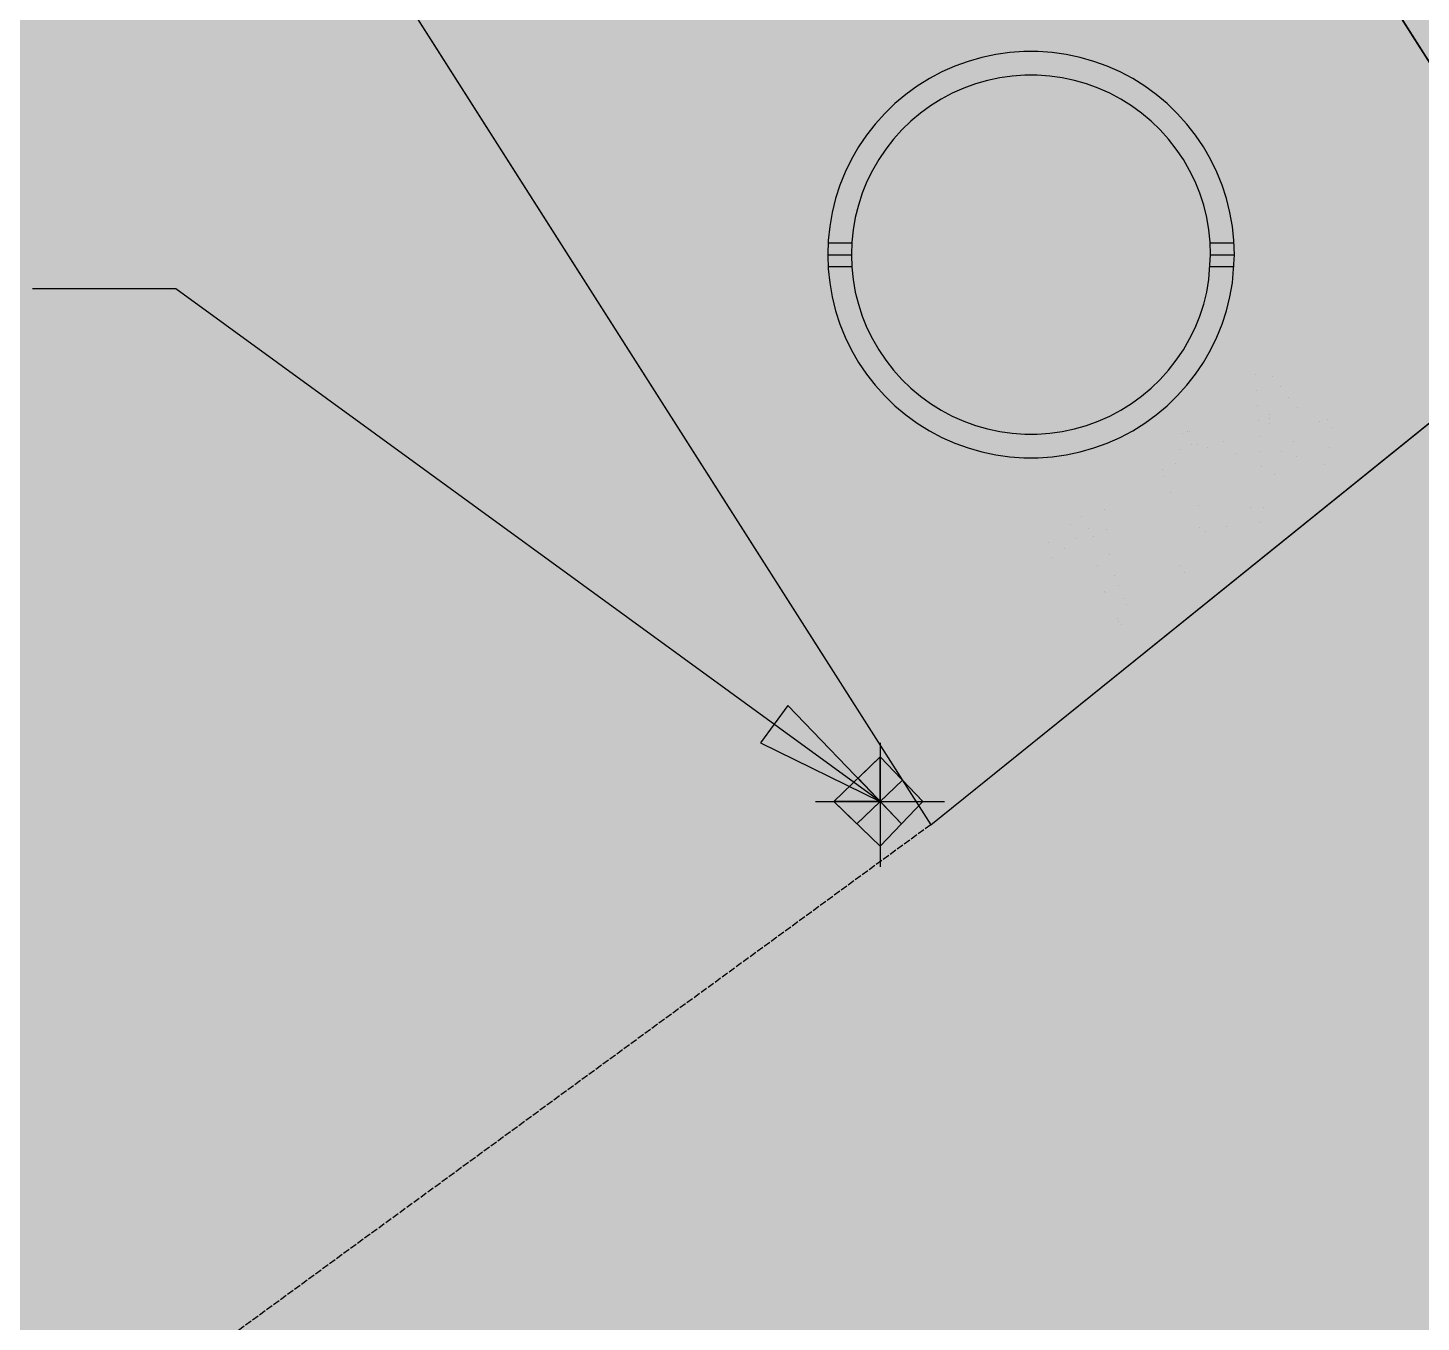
# Model space of a CAD drawing. Extents: x -5280327 to 29700, y -3925683 to 5564800.
# Drawn here: x 18201.4 to 18661.4, y 2974 to 3401.5 of the extents above; entities that cross this region are included whole.
import ezdxf

# ---------------------------------------------------------------- set-up
doc = ezdxf.new("R2010")
doc.units = 0
doc.linetypes.add('2', pattern=[2.865749, 2.292599, -0.57315])
doc.linetypes.add('6', pattern=[2640.874023, 1320.437012, -1320.437012])
doc.layers.get('0').update_dxf_attribs({"linetype": 'CONTINUOUS'})
for name, color, linetype in [('31_PREDIOS_TOTAL', 7, 'CONTINUOUS'), ('CIRCULO', 7, 'CONTINUOUS'), ('LOTES', 7, 'CONTINUOUS'), ('PERIMETRO', 7, 'CONTINUOUS'), ('PUNTOS-09-08-2026', 7, 'CONTINUOUS')]:
    doc.layers.add(name, color=color, linetype=linetype)

msp = doc.modelspace()

# ---------------------------------------------------------------- linework, layer by layer
at = {"color": 7, "linetype": '6', "const_width": 10343.08}
msp.add_lwpolyline([(0, 29405.62), (24528.32, 0)], dxfattribs=at)
msp.add_lwpolyline([(0, 29405.62), (24528.32, 0)], dxfattribs=at)
at = {"color": 7}
msp.add_polyline3d([(17635.32, 4495.49, 66061.73), (18499.52, 3138.29, 66061.73), (20519.62, 4766.99, 66061.73), (21709, 6264.81, 66061.73), (21170.51, 7110.5, 66061.73), (17635.32, 4495.49, 66061.73)], dxfattribs=at)
at = {"layer": '31_PREDIOS_TOTAL', "color": 7, "const_width": 0.00153}
for points in [[(18630.49, 3256.01), (18624.6, 3263.31), (18611.38, 3252.65), (18608.61, 3256.08), (18606.59, 3287.06), (18609.65, 3289.52), (18625.58, 3269.76), (18629.7, 3273.08), (18632.47, 3269.65), (18628.35, 3266.33), (18634.23, 3259.03), (18630.49, 3256.01)], [(18610.75, 3280.49), (18612.29, 3259.05), (18621.84, 3266.75)], [(18582.68, 3242.28), (18582.68, 3242.28), (18580.08, 3245.75), (18578.12, 3248.95), (18576.77, 3251.88), (18576.77, 3251.88), (18576, 3254.6), (18575.73, 3257.19), (18575.98, 3259.63), (18575.98, 3259.63), (18576.77, 3261.9), (18578.13, 3263.98), (18580.06, 3265.87), (18580.06, 3265.87), (18581.72, 3267.02), (18583.42, 3267.85), (18585.16, 3268.35), (18585.16, 3268.35), (18586.93, 3268.53), (18588.72, 3268.41), (18590.52, 3267.97), (18590.52, 3267.97), (18592.34, 3267.24), (18594.18, 3266.24), (18596.06, 3264.96), (18596.06, 3264.96), (18598.05, 3263.28), (18600.21, 3261.06), (18602.56, 3258.31), (18602.56, 3258.31), (18605.14, 3254.86), (18607.1, 3251.68), (18608.44, 3248.76), (18608.44, 3248.76), (18609.22, 3246.03), (18609.49, 3243.45), (18609.25, 3241), (18609.25, 3241), (18608.47, 3238.72), (18607.1, 3236.63), (18605.16, 3234.73), (18605.16, 3234.73), (18602.15, 3232.89), (18598.99, 3232.08), (18595.69, 3232.31), (18595.69, 3232.31), (18591.54, 3234.03), (18587.2, 3237.35), (18582.68, 3242.28)], [(18586.53, 3245.38), (18590.31, 3241.09), (18593.58, 3238.23), (18596.34, 3236.8), (18596.34, 3236.8), (18598.72, 3236.44), (18600.83, 3236.78), (18602.68, 3237.81), (18602.68, 3237.81), (18604.08, 3239.4), (18604.86, 3241.4), (18605, 3243.8), (18605, 3243.8), (18604.19, 3246.81), (18602.09, 3250.61), (18598.71, 3255.2), (18598.71, 3255.2), (18594.92, 3259.5), (18591.65, 3262.37), (18588.89, 3263.79), (18588.89, 3263.79), (18586.51, 3264.14), (18584.39, 3263.79), (18582.52, 3262.74), (18582.52, 3262.74), (18581.11, 3261.2), (18580.32, 3259.37), (18580.16, 3257.23), (18580.16, 3257.23), (18581.01, 3253.98), (18583.13, 3250.03), (18586.53, 3245.38)], [(18538.16, 3225.3), (18535.26, 3228.89), (18555, 3244.81), (18557.35, 3241.9), (18557.35, 3241.9), (18557.26, 3238.04), (18557.55, 3233.75), (18558.22, 3229.01), (18558.22, 3229.01), (18559.24, 3224.13), (18560.61, 3219.42), (18562.32, 3214.88), (18562.32, 3214.88), (18563.78, 3211.72), (18565.55, 3208.54), (18567.64, 3205.34), (18563.79, 3202.24), (18563.79, 3202.24), (18561.91, 3204.95), (18560.04, 3208.23), (18558.2, 3212.07), (18558.2, 3212.07), (18556.52, 3216.26), (18555.17, 3220.58), (18554.15, 3225.03), (18554.15, 3225.03), (18553.46, 3229.4), (18553.11, 3233.51), (18553.1, 3237.34), (18538.16, 3225.3)], [(18585.07, 3219.39), (18581.63, 3223.65), (18585.89, 3227.09), (18589.33, 3222.83), (18585.07, 3219.39)]]:
    msp.add_lwpolyline(points, dxfattribs=at)
at = {"layer": '@NUMEROS DE LOTES', "color": 7, "const_width": 9.98}
msp.add_lwpolyline([(18539.8, 3356.04), (18539.8, 3300.27), (18524.39, 3300.27), (18524.39, 3336.82), (18524.39, 3336.82), (18521.92, 3335.04), (18519.51, 3333.51), (18517.15, 3332.21), (18517.15, 3332.21), (18514.62, 3331.06), (18511.7, 3329.94), (18508.38, 3328.85), (18508.38, 3341.34), (18508.38, 3341.34), (18513.18, 3343.12), (18517.21, 3345.13), (18520.46, 3347.36), (18520.46, 3347.36), (18523.12, 3349.89), (18525.37, 3352.78), (18527.19, 3356.04), (18539.8, 3356.04)], dxfattribs=at)
at = {"layer": 'CIRCULO', "color": 7}
for points in [[(18599.73, 3326.58), (18599.57, 3331.27), (18599.08, 3335.93), (18598.27, 3340.54), (18597.13, 3345.09), (18595.68, 3349.55), (18593.93, 3353.89), (18591.87, 3358.1), (18589.53, 3362.16), (18586.91, 3366.05), (18584.02, 3369.74), (18580.89, 3373.22), (18577.52, 3376.48), (18573.93, 3379.49), (18570.14, 3382.24), (18566.16, 3384.73), (18562.02, 3386.93), (18557.74, 3388.83), (18553.34, 3390.44), (18548.84, 3391.73), (18544.25, 3392.7), (18539.61, 3393.36), (18534.94, 3393.68), (18530.25, 3393.68), (18525.57, 3393.36), (18520.93, 3392.7), (18516.35, 3391.73), (18511.85, 3390.44), (18507.44, 3388.83), (18503.16, 3386.93), (18499.02, 3384.73), (18495.05, 3382.24), (18491.26, 3379.49), (18487.67, 3376.48), (18484.3, 3373.22), (18481.16, 3369.74), (18478.28, 3366.05), (18475.65, 3362.16), (18473.31, 3358.1), (18471.26, 3353.89), (18469.5, 3349.55), (18468.05, 3345.09), (18466.92, 3340.54), (18466.11, 3335.93), (18465.62, 3331.27), (18465.45, 3326.58), (18465.62, 3321.9), (18466.11, 3317.24), (18466.92, 3312.62), (18468.05, 3308.08), (18469.5, 3303.62), (18471.26, 3299.28), (18473.31, 3295.06), (18475.65, 3291), (18478.28, 3287.12), (18481.16, 3283.43), (18484.3, 3279.94), (18487.67, 3276.69), (18491.26, 3273.68), (18495.05, 3270.92), (18499.02, 3268.44), (18503.16, 3266.24), (18507.44, 3264.33), (18511.85, 3262.73), (18516.35, 3261.44), (18520.93, 3260.46), (18525.57, 3259.81), (18530.25, 3259.48), (18534.94, 3259.48), (18539.61, 3259.81), (18544.25, 3260.46), (18548.84, 3261.44), (18553.34, 3262.73), (18557.74, 3264.33), (18562.02, 3266.24), (18566.16, 3268.44), (18570.14, 3270.92), (18573.93, 3273.68), (18577.52, 3276.69), (18580.89, 3279.94), (18584.02, 3283.43), (18586.91, 3287.12), (18589.53, 3291), (18591.87, 3295.06), (18593.93, 3299.28), (18595.68, 3303.62), (18597.13, 3308.08), (18598.27, 3312.62), (18599.08, 3317.24), (18599.73, 3326.58)], [(18591.9, 3326.58), (18591.76, 3330.72), (18591.32, 3334.84), (18590.6, 3338.91), (18589.6, 3342.93), (18588.32, 3346.87), (18586.77, 3350.71), (18584.96, 3354.43), (18582.89, 3358.01), (18580.57, 3361.44), (18578.02, 3364.71), (18575.25, 3367.78), (18572.28, 3370.66), (18569.11, 3373.32), (18565.76, 3375.75), (18562.25, 3377.94), (18558.59, 3379.89), (18554.81, 3381.57), (18550.92, 3382.99), (18546.94, 3384.13), (18542.89, 3384.99), (18538.79, 3385.57), (18534.66, 3385.85), (18530.52, 3385.85), (18526.39, 3385.57), (18522.29, 3384.99), (18518.25, 3384.13), (18514.27, 3382.99), (18510.38, 3381.57), (18506.59, 3379.89), (18502.94, 3377.94), (18499.43, 3375.75), (18496.08, 3373.32), (18492.91, 3370.66), (18489.93, 3367.78), (18487.16, 3364.71), (18484.61, 3361.44), (18482.3, 3358.01), (18480.23, 3354.43), (18478.41, 3350.71), (18476.86, 3346.87), (18475.58, 3342.93), (18474.58, 3338.91), (18473.86, 3334.84), (18473.43, 3330.72), (18473.29, 3326.58), (18473.43, 3322.45), (18473.86, 3318.33), (18474.58, 3314.25), (18475.58, 3310.24), (18476.86, 3306.3), (18478.41, 3302.46), (18480.23, 3298.74), (18482.3, 3295.16), (18484.61, 3291.72), (18487.16, 3288.46), (18489.93, 3285.39), (18492.91, 3282.51), (18496.08, 3279.85), (18499.43, 3277.42), (18502.94, 3275.22), (18506.59, 3273.28), (18510.38, 3271.6), (18514.27, 3270.18), (18518.25, 3269.04), (18522.29, 3268.18), (18526.39, 3267.6), (18530.52, 3267.31), (18534.66, 3267.31), (18538.79, 3267.6), (18542.89, 3268.18), (18546.94, 3269.04), (18550.92, 3270.18), (18554.81, 3271.6), (18558.59, 3273.28), (18562.25, 3275.22), (18565.76, 3277.42), (18569.11, 3279.85), (18572.28, 3282.51), (18575.25, 3285.39), (18578.02, 3288.46), (18580.57, 3291.72), (18582.89, 3295.16), (18584.96, 3298.74), (18586.77, 3302.46), (18588.32, 3306.3), (18589.6, 3310.24), (18590.6, 3314.25), (18591.32, 3318.33), (18591.9, 3326.58)], [(18465.45, 3326.58), (18473.29, 3326.58)], [(18465.57, 3330.5), (18473.42, 3330.5)], [(18591.77, 3330.5), (18599.62, 3330.5)], [(18591.9, 3326.58), (18599.73, 3326.58)], [(18465.57, 3322.67), (18473.42, 3322.67)], [(18591.77, 3322.67), (18599.62, 3322.67)]]:
    msp.add_lwpolyline(points, dxfattribs=at)
at = {"layer": 'LOTES', "color": 7}
for points in [[(18510.14, 4142.48), (18288.33, 3980.39), (18714.29, 3311.45), (18929.05, 3484.6), (18510.14, 4142.48)], [(18288.33, 3980.39), (18066.53, 3818.29), (18499.52, 3138.29), (18714.29, 3311.45), (18288.33, 3980.39)]]:
    msp.add_lwpolyline(points, dxfattribs=at)
for points in [[(18499.52, 3138.29, 33030.86), (20519.62, 4766.99, 33030.86)], [(17856.27, 4658.92, 66061.73), (18714.29, 3311.45, 66061.73)], [(17635.32, 4495.49, 66061.73), (18499.52, 3138.29, 66061.73)], [(18929.05, 3484.6, 33030.86), (18510.14, 4142.48, 33030.86), (18288.33, 3980.39, 33030.86), (18714.29, 3311.45, 33030.86)]]:
    msp.add_polyline3d(points, dxfattribs=at)
at = {"layer": 'PERIMETRO', "color": 7, "linetype": '2'}
msp.add_polyline3d([(18499.52, 3138.29, 66284.73), (16886.51, 1959.5, 66284.73)], dxfattribs=at)
at = {"layer": 'PUNTOS GEODESICOS', "color": 7}
for points in [[(18250.17, 3315.34, 33280.74), (18202.93, 3315.34, 0)], [(18482.81, 3145.98, 33280.74), (18250.17, 3315.34, 33280.74)], [(18452.25, 3177.69, 33280.74), (18443.25, 3165.32, 33280.74), (18482.81, 3145.98, 33280.74), (18452.25, 3177.69, 33280.74)]]:
    msp.add_polyline3d(points, dxfattribs=at)
at = {"layer": 'PUNTOS-09-08-2026', "color": 7}
for points in [[(18482.81, 3165.31, 6074.45), (18482.81, 3124.39, 6074.45)], [(18467.44, 3145.98, 6074.45), (18482.81, 3160.68, 6074.45), (18496.88, 3145.98, 6074.45), (18482.81, 3131.15, 6074.45), (18467.44, 3145.98, 6074.45)], [(18482.81, 3160.68, -47376.57), (18475.47, 3153.66, -47376.57), (18482.81, 3145.98, -47376.57), (18482.81, 3160.68, -47376.57)], [(18475.09, 3138.59, 6074.45), (18490.16, 3153, 6074.45)], [(18489.88, 3138.59, 6074.45), (18475.47, 3153.66, 6074.45)], [(18496.88, 3145.98, -47376.57), (18496.88, 3145.98, -47376.57), (18490.16, 3153, -47376.57), (18482.81, 3145.98, -47376.57), (18496.88, 3145.98, -47376.57)], [(18461.39, 3145.98, 6074.45), (18504.06, 3145.98, 6074.45)], [(18482.81, 3145.98, -47376.57), (18467.44, 3145.98, -47376.57), (18475.09, 3138.59, -47376.57), (18482.81, 3145.98, -47376.57)], [(18482.81, 3131.15, -47376.57), (18489.88, 3138.59, -47376.57), (18482.81, 3145.98, -47376.57), (18482.81, 3131.15, -47376.57)]]:
    msp.add_polyline3d(points, dxfattribs=at)

doc.saveas('drawing.dxf')
